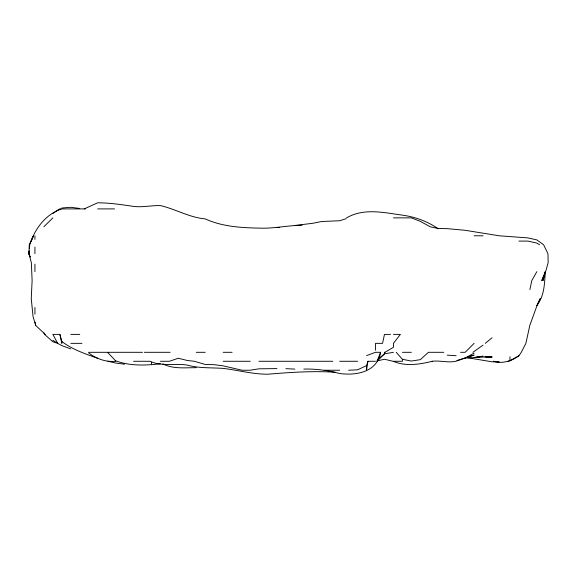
<?xml version="1.0" encoding="UTF-8"?>
<svg xmlns="http://www.w3.org/2000/svg" width="577" height="577" viewBox="0 0 577 577"><rect width="100%" height="100%" fill="white"/><g stroke="black" fill="none" stroke-linecap="round" stroke-linejoin="round"><path stroke-width="0.87" d="M29.175 251.031L28.944 253.721L31.353 262.679L32.117 280.61L31.259 298.533L33.033 316.463L35.659 325.421L44.797 333.924M31.1 241.496L33.516 235.791L29.254 244.756L28.944 253.721L30.22 256.981L28.85 253.721L29.11 251.031M367.91 361.274L366.554 370.066L366.554 365.602L367.91 361.274L375.512 361.274M529.895 289.567L531.792 280.61L536.841 271.644M545.806 271.067L548.15 262.679L547.962 253.721L543.606 244.756L536.841 239.888L527.883 237.897L499.228 235.791L465.141 230.295L447.218 228.651L438.253 228.47L430.283 226.833L420.33 221.352L411.365 217.868L393.442 217.868M393.442 334.386L400.388 334.386L393.442 343.351L393.442 347.311L384.909 352.309L384.477 353.845L376.983 361.274L380.604 352.309L375.512 352.309L366.554 355.612M380.604 352.309C377.336 371.927 356.528 375.815 339.665 373.507C327.952 370.441 315.929 368.746 303.812 369.085M30.04 243.941C35.125 228.413 45.727 214.154 61.818 208.903L85.446 208.903M545.575 271.644L541.774 280.61L545.438 271.644L542.943 280.61L545.272 271.644C544.601 283.336 544.443 295.9 536.841 305.558L540.288 298.533L536.841 306.019L529.809 325.421L525.899 343.351L521.276 352.309L518.918 355.749C511.64 361.159 502.329 364.022 493.422 361.274L498.47 361.765M474.106 343.351L465.141 352.309L460.525 352.309M43.888 226.739L52.853 217.868M379.652 357.841L384.477 353.845L393.442 352.309M485.257 343.351L492.03 337.819M483.064 345.111L472.945 352.309M52.853 213.483L59.626 208.903L61.083 208.903M346.618 217.868C363.863 207.763 383.893 212.646 402.4 215.134C415.245 216.938 427.607 221.337 438.253 228.824M508.193 361.274L509.953 360.776L518.918 355.749M474.106 353.102L465.141 358.093L455.808 361.274C447.846 362.991 439.977 360.272 432.014 361.274M366.554 365.602L357.589 369.814L348.587 370.239M84.278 208.903L97.664 202.794C109.688 202.873 121.646 204.611 133.518 206.415C142.519 207.518 151.398 205.362 160.406 205.578C175.632 209.126 189.422 217.522 205.217 218.878C221.965 226.595 240.833 227.764 258.994 228.11C273.462 228.802 287.656 225.355 302.016 225.261M346.178 218.654L339.665 220.746L321.735 221.503L312.777 223.285L294.847 225.484L296.643 225.441M456.991 360.517L474.106 355.05L465.141 357.949L474.106 357.61L483.064 356.211L474.921 357.329M377.142 360.906L384.477 359.255L393.442 361.382C406.042 366.669 419.63 364.347 432.411 361.274M107.524 352.309L115.595 360.798C129.904 366.135 145.454 365.508 160.406 363.784M61.818 208.008L70.776 207.28L79.741 208.463M276.924 368.602L258.994 368.811L250.036 370.239L242.088 370.239L223.148 365.854L214.182 364.678L205.217 364.455L194.312 361.274L187.294 360.488L178.329 358.252L169.371 361.274L160.406 361.274M475.001 357.408L492.03 356.737L489.339 356.716M196.259 367.686C185.051 367.643 173.23 369.172 162.851 363.914M518.918 241.107L527.883 241.085L536.841 243.097L539.56 244.756M97.664 208.903L114.556 208.903M474.106 235.791L483.064 235.791M43.888 332.994L44.58 334.386L45.251 334.386M59.878 334.386L61.818 343.351L61.818 341.44L59.878 334.386L52.853 334.386L57.686 343.351L61.818 345.63L70.776 348.89M70.776 334.386L79.741 334.386M390.521 334.386L384.477 334.386L382.544 343.351L375.512 343.351L375.512 350.232M70.776 343.351L81.963 343.351M88.707 352.309L142.483 352.309M144.373 352.309L170.107 352.309M196.259 352.309L205.217 352.309M223.148 352.309L232.105 352.309M384.477 352.309L384.909 352.309M402.4 352.309L411.365 352.309M443.763 352.309L428.422 352.309L420.33 359.651L411.365 361.051L402.4 359.298L396.248 352.309M88.707 352.944C96.337 358.8 105.901 362.284 115.595 361.274L115.595 360.798M133.518 361.274L149.919 361.274C161.618 366.669 174.925 363.106 187.294 365.104C199 368.386 211.16 367.549 223.148 368.386C238.135 370.153 252.762 374.3 267.959 374.206C290.303 372.345 312.77 370.787 335.179 372.252M223.148 361.274L250.267 361.274M258.994 361.274L332.72 361.274M339.665 361.274L357.589 361.274M393.442 361.274L402.4 361.274L402.4 359.298M324.151 370.239L339.665 370.239M499.199 361.974L492.03 361.801L465.956 357.48M285.889 368.681L294.847 369.1M276.924 227.504L279.614 227.641M447.218 355.136L456.176 355.742M484.86 356.846L492.03 357.552L486.324 356.874M124.553 364.224L115.595 363.02L108 361.274M97.664 358.303C85.245 353.773 72.377 349.633 61.818 341.44M52.853 340.307L57.686 343.351L52.853 341.764L44.58 334.386M35.168 322.175L35.659 325.421M509.953 356.745L509.953 360.769M151.441 362.168L151.441 364.534M34.93 235.791L34.93 239.39M34.93 247.035L34.93 253.721M34.93 264.129L34.93 271.644M34.93 307.498L34.93 314.148M29.723 244.756L29.413 248.341L29.723 244.756"/></g></svg>
